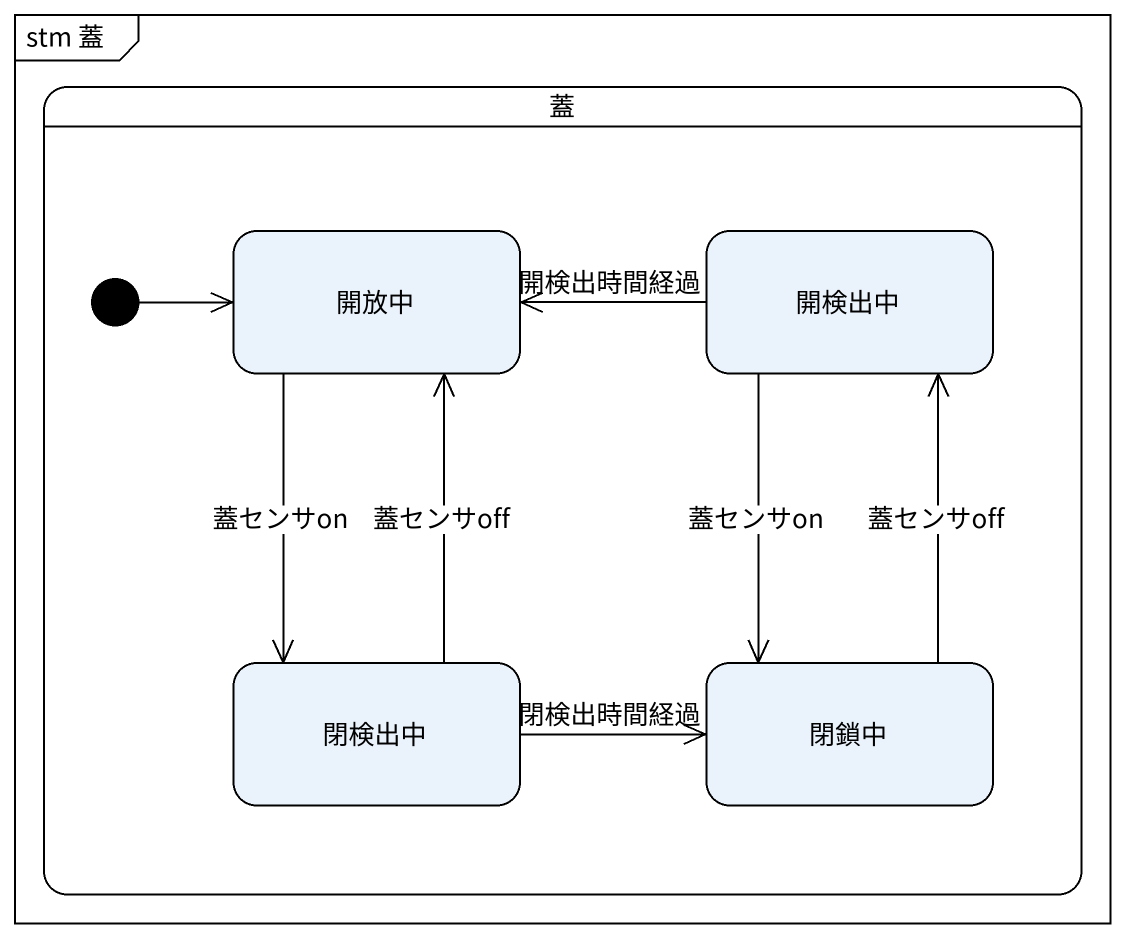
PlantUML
@startuml
mainframe stm 蓋
hide empty description
state 蓋 {
  state 開放中
  state 開検出中
  state 閉検出中
  state 閉鎖中
  [*] -right-> 開放中
}
開放中 --> 閉検出中 : 蓋センサon
開検出中 -left-> 開放中 : 開検出時間経過
開検出中 --> 閉鎖中 : 蓋センサon
閉検出中 -up-> 開放中 : 蓋センサoff
閉検出中 -right-> 閉鎖中 : 閉検出時間経過
閉鎖中 -up-> 開検出中 : 蓋センサoff
@enduml
